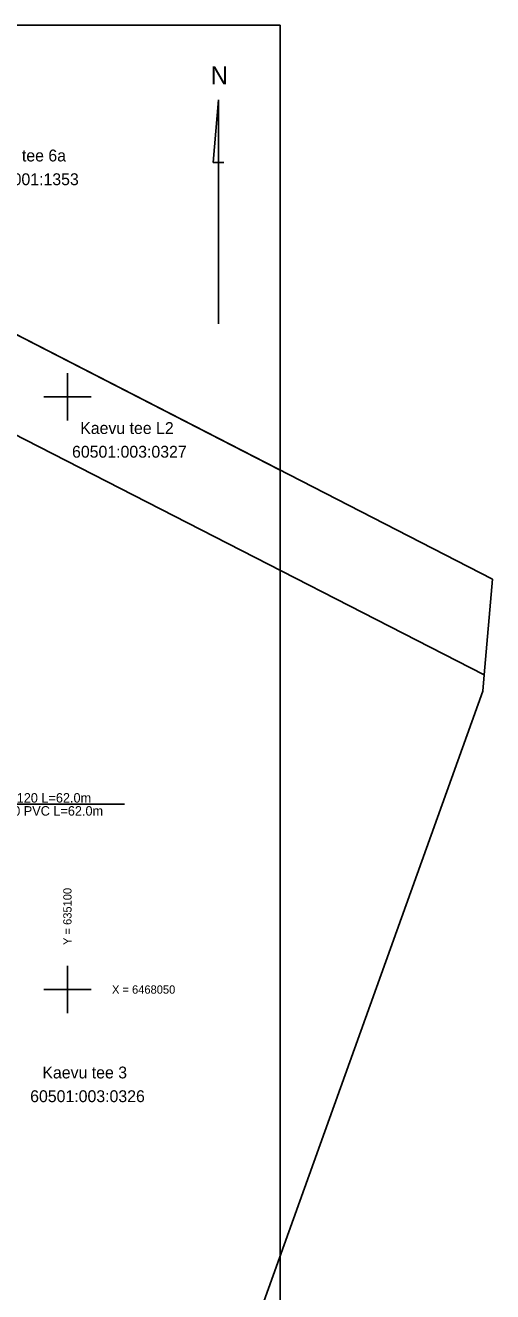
# Model space of a CAD drawing. Extents: x 635025 to 635136, y 6467970 to 6468131.
# Drawn here: x 635096.5 to 635135.9, y 6468024.5 to 6468131.3 of the extents above; entities that cross this region are included whole.
import ezdxf

# ---------------------------------------------------------------- set-up
doc = ezdxf.new("R2010")
doc.units = 0
for name, color, linetype in [('ABIJOONIS', 7, 'Continuous'), ('PIIR', 7, 'Continuous'), ('VORK', 7, 'Continuous'), ('VORMISTUS', 7, 'Continuous')]:
    doc.layers.add(name, color=color, linetype=linetype)

msp = doc.modelspace()

# ---------------------------------------------------------------- linework, layer by layer
at = {"layer": 'ABIJOONIS'}
msp.add_lwpolyline([(635104.82, 6468065.65), (635084.76, 6468065.65), (635074.9, 6468072.19)], dxfattribs=at)
at = {"layer": 'PIIR'}
msp.add_lwpolyline([(635062.36, 6468131.35), (635059.93, 6468123.95), (635080.35, 6468113.13), (635117.93, 6468093.82)], dxfattribs=at)
for points in [[(635080.35, 6468113.13), (635078.29, 6468105.68), (635135.15, 6468076.55), (635135.86, 6468084.61)], [(635047.13, 6467987.48), (635097.18, 6467969.59), (635135.03, 6468075.16), (635135.15, 6468076.55), (635078.29, 6468105.68), (635063.04, 6468047.86)]]:
    msp.add_lwpolyline(points, close=True, dxfattribs=at)
at = {"layer": 'VORK'}
for p, q in [((635100, 6468102), (635100, 6468098)), ((635098, 6468100), (635102, 6468100)), ((635100, 6468052), (635100, 6468048)), ((635098, 6468050), (635102, 6468050))]:
    msp.add_line(p, q, dxfattribs=at)
at = {"layer": 'VORMISTUS'}
for p, q in [((635112.75, 6468125.05), (635112.28, 6468119.76)), ((635112.75, 6468125.05), (635112.75, 6468106.15)), ((635112.28, 6468119.76), (635113.18, 6468119.76))]:
    msp.add_line(p, q, dxfattribs=at)
msp.add_lwpolyline([(635117.93, 6467991.35), (635025.43, 6467991.35), (635025.43, 6468131.35), (635117.93, 6468131.35)], close=True, dxfattribs=at)

# ---------------------------------------------------------------- texts
at = {"layer": 'ABIJOONIS'}
for s, p in [('MPL440764 AXPK 4G120 L=62.0m', (635085.08, 6468065.77)), ('kaitsetoru 750N De110 PVC L=62.0m', (635085.08, 6468064.67))]:
    msp.add_text(s, height=0.8, dxfattribs=at).set_placement(p)
at = {"layer": 'PIIR'}
for s, p in [('Kaevu tee 6a', (635092, 6468119.86)), ('17101:001:1353', (635091.29, 6468117.86)), ('Kaevu tee L2', (635101.08, 6468096.87)), ('60501:003:0327', (635100.39, 6468094.87)), ('Kaevu tee 3', (635097.89, 6468042.5)), ('60501:003:0326', (635096.86, 6468040.5))]:
    msp.add_text(s, height=1, dxfattribs=at).set_placement(p)
at = {"layer": 'VORK'}
msp.add_text(' Y = 635100', height=0.7, rotation=90, dxfattribs=at).set_placement((635100.35, 6468053.5))
msp.add_text(' X = 6468050', height=0.7, dxfattribs=at).set_placement((635103.5, 6468049.65))
at = {"layer": 'VORMISTUS'}
msp.add_text('N', height=1.5, rotation=360, dxfattribs=at).set_placement((635112.08, 6468126.38))

doc.saveas('drawing.dxf')
